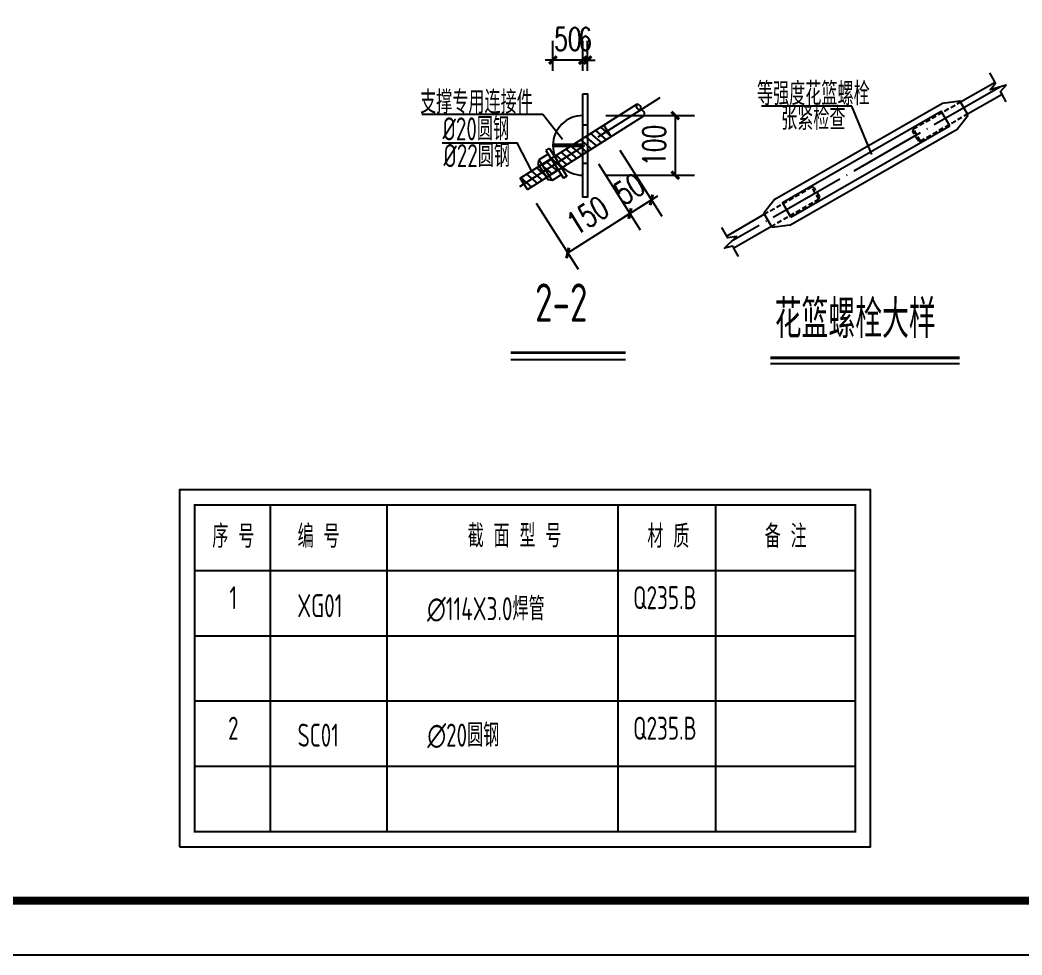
# Model space of a CAD drawing. Extents: x -33967 to 1773478, y -1022458 to -784650.
# Drawn here: x 960748 to 986875, y -1022458 to -998076 of the extents above; entities that cross this region are included whole.
import ezdxf
from ezdxf.enums import TextEntityAlignment as Align

# ---------------------------------------------------------------- set-up
doc = ezdxf.new("R2010")
doc.units = 0
doc.header["$LTSCALE"] = 1000
doc.header["$MEASUREMENT"] = 0
for name, pattern in [('DASHED', [0.75, 0.5, -0.25]), ('DOTE', [2.42, 2, -0.2, 0.02, -0.2]), ('HIDDEN2', [0.1875, 0.125, -0.0625])]:
    doc.linetypes.add(name, pattern=pattern)
for name, color, linetype in [('AXIS', 3, 'Continuous'), ('BOLT', 251, 'Continuous'), ('Boltx', 252, 'DASHED'), ('DOTE', 1, 'DOTE'), ('NUM', 7, 'Continuous'), ('PUB_TITLE', 4, 'Continuous'), ('PZ', 202, 'Continuous'), ('SC', 3, 'Continuous'), ('TEXT', 7, 'Continuous'), ('THIN', 7, 'Continuous'), ('XG', 6, 'Continuous')]:
    doc.layers.add(name, color=color, linetype=linetype)
doc.styles.add('_TCH_DIM_T3', font='SIMPLEX', dxfattribs={"width": 0.705882, "bigfont": 'GBCBIG'})
doc.styles.add('TSSD_Label', font='tssdeng.shx', dxfattribs={"width": 0.7, "bigfont": 'hztxt.shx'})
doc.dimstyles.new('TCH-200-1', dxfattribs={"dimtxt": 595, "dimasz": 200, "dimexe": 500, "dimexo": 600, "dimgap": 252.5, "dimtad": 1, "dimdec": 0, "dimzin": 0, "dimdsep": 46, "dimtxsty": '_TCH_DIM_T3', "dimblk": 'ARCHTICK', "dimcen": 0.09, "dimclrd": 3, "dimclre": 3, "dimclrt": 7, "dimazin": 2, "dimtfac": 1, "dimtdec": 0, "dimtix": 1, "dimtmove": 2, "dimatfit": 3, "dimfxl": 1, "dimtolj": 1, "dimtzin": 0, "dimarcsym": 0})

# ---------------------------------------------------------------- blocks, each defined once
blk = doc.blocks.new('_ArchTick')
at = {"color": 0, "linetype": 'ByBlock', "const_width": 0.4}
blk.add_lwpolyline([(-0.5, -0.5), (0.5, 0.5)], dxfattribs=at)
blk = doc.blocks.new('*D166')
at = {"layer": 'AXIS', "color": 3, "lineweight": -2, "transparency": 16777216}
for p, q in [((975830, -1001827), (976920, -1003544)), ((974208, -1002856), (975298, -1004574)), ((975030, -1004151), (976652, -1003122))]:
    blk.add_line(p, q, dxfattribs=at)
at = {"layer": 'Defpoints', "color": 0, "transparency": 16777216}
for p in [(975509, -1001320), (973886, -1002349), (976652, -1003122)]:
    blk.add_point(p, dxfattribs=at)
at = {"layer": 'AXIS', "color": 3, "lineweight": -2, "transparency": 16777216, "xscale": 200, "yscale": 200, "zscale": 200}
for p, rotation in [((976652, -1003122), 32.39712451300372), ((975030, -1004151), 212.3971245130037)]:
    blk.add_blockref('_ArchTick', p, dxfattribs=dict(at, rotation=rotation))
at = {"layer": 'AXIS', "color": 7, "transparency": 16777216, "insert": (975546, -1003172), "char_height": 595, "attachment_point": 5, "rotation": 32.3971, "style": '_TCH_DIM_T3'}
blk.add_mtext('\\A1;150', dxfattribs=at)
blk = doc.blocks.new('*D167')
at = {"layer": 'AXIS', "color": 3, "lineweight": -2, "transparency": 16777216}
for p, q in [((974644, -999399), (974644, -998621)), ((975422, -999399), (975422, -998621)), ((974644, -999121), (974444, -999121)), ((975422, -999121), (974644, -999121)), ((975422, -999121), (975622, -999121))]:
    blk.add_line(p, q, dxfattribs=at)
at = {"layer": 'Defpoints', "color": 0, "transparency": 16777216}
for p in [(974644, -999121), (974644, -999999), (975422, -999999)]:
    blk.add_point(p, dxfattribs=at)
at = {"layer": 'AXIS', "color": 3, "lineweight": -2, "transparency": 16777216, "xscale": 200, "yscale": 200, "zscale": 200}
blk.add_blockref('_ArchTick', (974644, -999121), dxfattribs=at)
at = {"layer": 'AXIS', "color": 3, "lineweight": -2, "transparency": 16777216, "xscale": 200, "yscale": 200, "zscale": 200, "rotation": 180}
blk.add_blockref('_ArchTick', (975422, -999121), dxfattribs=at)
at = {"layer": 'AXIS', "color": 7, "transparency": 16777216, "insert": (975033, -998571), "char_height": 595, "attachment_point": 5, "style": '_TCH_DIM_T3'}
blk.add_mtext('\\A1;50', dxfattribs=at)
blk = doc.blocks.new('*D168')
at = {"layer": 'AXIS', "color": 3, "lineweight": -2, "transparency": 16777216}
for p, q in [((976022, -1000567), (978334, -1000567)), ((977834, -1000567), (977834, -1002123)), ((976022, -1002123), (978334, -1002123))]:
    blk.add_line(p, q, dxfattribs=at)
at = {"layer": 'Defpoints', "color": 0, "transparency": 16777216}
for p in [(975422, -1000567), (975422, -1002123), (977834, -1002123)]:
    blk.add_point(p, dxfattribs=at)
at = {"layer": 'AXIS', "color": 3, "lineweight": -2, "transparency": 16777216, "xscale": 200, "yscale": 200, "zscale": 200}
for p, rotation in [((977834, -1000567), 90), ((977834, -1002123), 270)]:
    blk.add_blockref('_ArchTick', p, dxfattribs=dict(at, rotation=rotation))
at = {"layer": 'AXIS', "color": 7, "transparency": 16777216, "insert": (977284, -1001345), "char_height": 595, "attachment_point": 5, "rotation": 90, "style": '_TCH_DIM_T3'}
blk.add_mtext('\\A1;100', dxfattribs=at)
blk = doc.blocks.new('*D169')
at = {"layer": 'AXIS', "color": 3, "lineweight": -2, "transparency": 16777216}
for p, q in [((975422, -999399), (975422, -998621)), ((975545, -999399), (975545, -998621)), ((975422, -999121), (975222, -999121)), ((975545, -999121), (975422, -999121)), ((975545, -999121), (975745, -999121))]:
    blk.add_line(p, q, dxfattribs=at)
at = {"layer": 'Defpoints', "color": 0, "transparency": 16777216}
for p in [(975422, -999121), (975422, -999999), (975545, -999999)]:
    blk.add_point(p, dxfattribs=at)
at = {"layer": 'AXIS', "color": 3, "lineweight": -2, "transparency": 16777216, "xscale": 200, "yscale": 200, "zscale": 200}
blk.add_blockref('_ArchTick', (975422, -999121), dxfattribs=at)
at = {"layer": 'AXIS', "color": 3, "lineweight": -2, "transparency": 16777216, "xscale": 200, "yscale": 200, "zscale": 200, "rotation": 180}
blk.add_blockref('_ArchTick', (975545, -999121), dxfattribs=at)
at = {"layer": 'AXIS', "color": 7, "transparency": 16777216, "insert": (975484, -998571), "char_height": 595, "attachment_point": 5, "style": '_TCH_DIM_T3'}
blk.add_mtext('\\A1;6', dxfattribs=at)
blk = doc.blocks.new('*D170')
at = {"layer": 'AXIS', "color": 3, "lineweight": -2, "transparency": 16777216}
for p, q in [((976390, -1001472), (977480, -1003189)), ((975830, -1001827), (976920, -1003544)), ((977212, -1002767), (977381, -1002660)), ((976652, -1003122), (977212, -1002767)), ((976652, -1003122), (976483, -1003229))]:
    blk.add_line(p, q, dxfattribs=at)
at = {"layer": 'Defpoints', "color": 0, "transparency": 16777216}
for p in [(976068, -1000965), (975509, -1001320), (977212, -1002767)]:
    blk.add_point(p, dxfattribs=at)
at = {"layer": 'AXIS', "color": 3, "lineweight": -2, "transparency": 16777216, "xscale": 200, "yscale": 200, "zscale": 200}
for p, rotation in [((977212, -1002767), 212.3971245129642), ((976652, -1003122), 32.39712451296427)]:
    blk.add_blockref('_ArchTick', p, dxfattribs=dict(at, rotation=rotation))
at = {"layer": 'AXIS', "color": 7, "transparency": 16777216, "insert": (976637, -1002480), "char_height": 595, "attachment_point": 5, "rotation": 32.3971, "style": '_TCH_DIM_T3'}
blk.add_mtext('\\A1;50', dxfattribs=at)

msp = doc.modelspace()

# ---------------------------------------------------------------- linework, layer by layer
for p, q in [((975880.3, -1000873.6, 121.3), (976163.6, -1001115.1, 121.3)), ((975495.3, -1001117.9, 121.3), (975778.6, -1001359.4, 121.3)), ((975623.6, -1001036.5, 121.3), (975906.9, -1001278, 121.3)), ((975752, -1000955.1, 121.3), (976035.3, -1001196.5, 121.3)), ((974981.9, -1001443.7, 121.3), (975265.2, -1001685.2, 121.3)), ((975110.2, -1001362.3, 121.3), (975393.6, -1001603.7, 121.3)), ((975238.6, -1001280.8, 121.3), (975521.9, -1001522.3, 121.3)), ((975366.9, -1001199.4, 121.3), (975650.3, -1001440.8, 121.3)), ((974596.8, -1001688, 121.3), (974880.2, -1001929.5, 121.3)), ((974725.2, -1001606.6, 121.3), (975008.5, -1001848, 121.3)), ((974853.5, -1001525.1, 121.3), (975136.9, -1001766.6, 121.3)), ((974211.8, -1001932.4, 121.3), (974495.2, -1002173.8, 121.3)), ((974340.2, -1001850.9, 121.3), (974623.5, -1002092.4, 121.3)), ((974468.5, -1001769.5, 121.3), (974751.8, -1002010.9, 121.3)), ((973805.6, -1002190.1, 121.3), (974088.9, -1002431.6, 121.3)), ((973955.1, -1002095.2, 121.3), (974238.5, -1002336.7, 121.3)), ((974083.5, -1002013.8, 121.3), (974366.8, -1002255.3, 121.3))]:
    msp.add_line(p, q)
at = {"layer": 'AXIS'}
for p, q in [((982439.3, -1000326.1, 60.6), (980083.6, -1000326.1, 60.6)), ((982960.1, -1001582.9, 60.6), (982439.3, -1000326.1, 60.6)), ((971226.4, -1000532.1, 121.3), (974380.7, -1000532.1, 121.3)), ((974380.7, -1000532.1, 121.3), (974892.3, -1001183, 121.3)), ((967271.3, -1010725.6, 121.3), (967271.3, -1019239.7, 121.3)), ((970314.2, -1010725.6, 121.3), (970314.2, -1019239.7, 121.3)), ((976334.7, -1010725.6, 121.3), (976334.7, -1019239.7, 121.3)), ((978884.2, -1010725.6, 121.3), (978884.2, -1019239.7, 121.3)), ((965302.2, -1012428.4, 121.3), (982529, -1012428.4, 121.3)), ((965302.2, -1012428.4, 121.3), (982529, -1012428.4, 121.3)), ((965302.2, -1014131.3, 121.3), (982529, -1014131.3, 121.3)), ((965302.2, -1014131.3, 121.3), (982529, -1014131.3, 121.3)), ((965302.2, -1015834.1, 121.3), (982529, -1015834.1, 121.3)), ((965302.2, -1015834.1, 121.3), (982529, -1015834.1, 121.3)), ((965302.2, -1015834.1, 121.3), (982529, -1015834.1, 121.3)), ((965302.2, -1017536.9, 121.3), (982529, -1017536.9, 121.3))]:
    msp.add_line(p, q, dxfattribs=at)
at = {"layer": 'AXIS', "elevation": 121.3}
msp.add_lwpolyline([(971751.4, -1001278.6), (973703.4, -1001278.6), (974083.5, -1002013.8)], dxfattribs=at)
msp.add_lwpolyline([(964902.2, -1019639.7), (982929, -1019639.7), (982929, -1010325.6), (964902.2, -1010325.6)], close=True, dxfattribs=at)
at = {"layer": 'AXIS', "const_width": 50, "elevation": 121.3}
msp.add_lwpolyline([(965302.2, -1019239.7), (982529, -1019239.7), (982529, -1010725.6), (965302.2, -1010725.6)], close=True, dxfattribs=at)
at = {"layer": 'BOLT'}
for p, q in [((974550.5, -1001422.6, 121.3), (974460.4, -1001479.8, 121.3)), ((974550.5, -1001422.6, 121.3), (975007.8, -1002143.4, 121.3)), ((974517.5, -1001569.9, 121.3), (974277.3, -1001722.3, 121.3)), ((974603.3, -1001705, 121.3), (974363, -1001857.5, 121.3)), ((974460.4, -1001479.8, 121.3), (974917.7, -1002200.5, 121.3)), ((974277.3, -1001722.3, 121.3), (974254, -1001826.4, 121.3)), ((974254, -1001826.4, 121.3), (974516.2, -1002239.6, 121.3)), ((974277.3, -1001722.3, 121.3), (974620.3, -1002262.9, 121.3)), ((974774.8, -1001975.3, 121.3), (974534.5, -1002127.8, 121.3)), ((974860.6, -1002110.4, 121.3), (974620.3, -1002262.9, 121.3)), ((975007.8, -1002143.4, 121.3), (974917.7, -1002200.5, 121.3)), ((974620.3, -1002262.9, 121.3), (974516.2, -1002239.6, 121.3))]:
    msp.add_line(p, q, dxfattribs=at)
at = {"layer": 'Boltx'}
msp.add_line((976163.6, -1001115.1, 121.3), (975973.1, -1000814.8, 121.3), dxfattribs=at)
at = {"layer": 'DOTE'}
for p, q in [((986318.3, -999815.4, 60.6), (979294.8, -1003851.8, 60.6)), ((973783.5, -1002414.7, 121.3), (977438.6, -1000095.4, 121.3))]:
    msp.add_line(p, q, dxfattribs=at)
at = {"layer": 'NUM', "const_width": 75}
for points, elevation in [([(973543.3, -1006750.7), (976536.8, -1006750.7)], 181.9), ([(980316.2, -1006883.5), (985248.9, -1006883.5)], 60.6)]:
    msp.add_lwpolyline(points, dxfattribs=dict(at, elevation=elevation))
at = {"layer": 'PUB_TITLE'}
msp.add_lwpolyline([(882823.6, -1022458.4), (1001623.6, -1022458.4), (1001623.6, -938458.4), (882823.6, -938458.4)], close=True, dxfattribs=at)
at = {"layer": 'PUB_TITLE', "const_width": 212.1}
msp.add_lwpolyline([(885643.9, -1021044.2), (885643.9, -939872.6), (999623.6, -939872.6), (999623.6, -1021044.2)], close=True, dxfattribs=at)
at = {"layer": 'PZ', "elevation": 121.3}
for points in [[(975422.4, -999999.4), (975544.7, -999999.4), (975544.7, -1002691), (975422.4, -1002691)], [(975422.4, -1000811.2), (975544.7, -1000811.2), (975544.7, -1001819.2), (975422.4, -1001819.2)], [(975422.4, -1001322.2), (974644.3, -1001322.2), (974644.3, -1001368.2), (975422.4, -1001368.2)]]:
    msp.add_lwpolyline(points, close=True, dxfattribs=at)
at = {"layer": 'PZ'}
msp.add_arc((975422.4, -1001345.2, 121.3), 778.1, 90, 270, dxfattribs=at)
at = {"layer": 'SC'}
for p, q in [((985274.5, -1000209.8, 60.6), (986173.5, -999694.8, 60.6)), ((985456, -1000525.9, 60.6), (986354.4, -1000011.3, 60.6)), ((973791.2, -1002199.3, 121.3), (976833.6, -1000268.7, 121.3)), ((973981.7, -1002499.6, 121.3), (977015.7, -1000574.4, 121.3)), ((973981.7, -1002499.6, 121.3), (973791.2, -1002199.3, 121.3)), ((980163.9, -1003142.2, 60.6), (979177, -1003709.3, 60.6)), ((980345.1, -1003458.4, 60.6), (979358.9, -1004025.2, 60.6))]:
    msp.add_line(p, q, dxfattribs=at)
at = {"layer": 'SC', "linetype": 'HIDDEN2'}
for p, q in [((984044.2, -1000914.6, 60.6), (985274.9, -1000209.6, 60.6)), ((984225.4, -1001230.9, 60.6), (985456, -1000525.9, 60.6)), ((984024.8, -1000984, 60.6), (984043.6, -1000914.9, 60.6)), ((984224.7, -1001231.2, 60.6), (984043.6, -1000914.9, 60.6)), ((984155.6, -1001212.4, 60.6), (984024.8, -1000984, 60.6)), ((984155.6, -1001212.4, 60.6), (984224.7, -1001231.2, 60.6)), ((981393.2, -1002435.6, 60.6), (980163.5, -1003142.4, 60.6)), ((981575.4, -1002751.3, 60.6), (981393.8, -1002435.3, 60.6)), ((981462.9, -1002454, 60.6), (981393.8, -1002435.3, 60.6)), ((981594.1, -1002682.2, 60.6), (981462.9, -1002454, 60.6)), ((981574.8, -1002751.7, 60.6), (980345.1, -1003458.4, 60.6)), ((981594.1, -1002682.2, 60.6), (981575.4, -1002751.3, 60.6))]:
    msp.add_line(p, q, dxfattribs=at)
at = {"layer": 'SC', "elevation": 60.6}
for points in [[(986465.8, -1000206.1), (986340.2, -999986.3), (986311.7, -999936.5), (986461.3, -999773.2), (986045.9, -999895.6), (986187.7, -999719.7), (986159.2, -999669.8), (986033.6, -999450.1)], [(979485.2, -1004244.5), (979358.9, -1004025.2), (979330.3, -1003975.4), (979113.8, -1004022.2), (979429.1, -1003725.4), (979205.6, -1003759), (979177, -1003709.2), (979050.7, -1003489.9)]]:
    msp.add_lwpolyline(points, dxfattribs=at)
at = {"layer": 'SC'}
for centre, start, end in [((976917.3, -1000322.4, 121.3), 147.30699, 274.25421), ((976838.1, -1000372.7, 121.3), 330.54004, 97.48726), ((976932, -1000520.7, 121.3), 327.30699, 94.25421)]:
    msp.add_arc(centre, 99.4, start, end, dxfattribs=at)
at = {"layer": 'THIN'}
for points, elevation in [([(973543.3, -1006930.7), (976536.8, -1006930.7)], 181.9), ([(980316.2, -1007033.5), (985248.9, -1007033.5)], 60.6)]:
    msp.add_lwpolyline(points, dxfattribs=dict(at, elevation=elevation))
at = {"layer": 'XG'}
for p, q in [((980433.8, -1002750.1, 60.6), (984800.5, -1000244.7, 60.6)), ((984800.5, -1000244.7, 60.6), (985258.2, -1000180.2, 60.6)), ((985473.6, -1000556, 60.6), (985258.2, -1000180.2, 60.6)), ((980628.7, -1002831.2, 60.6), (984772, -1000453.9, 60.6)), ((984991.7, -1000837.2, 60.6), (984772, -1000453.9, 60.6)), ((985186.6, -1000918.4, 60.6), (985473.6, -1000556, 60.6)), ((980819.9, -1003423.7, 60.6), (985186.6, -1000918.4, 60.6)), ((980848.4, -1003214.5, 60.6), (984991.7, -1000837.2, 60.6)), ((984972.5, -1000803.7, 60.6), (984972.6, -1000803.6, 60.6)), ((980433.8, -1002750.1, 60.6), (980146.8, -1003112.4, 60.6)), ((980848.4, -1003214.5, 60.6), (980628.7, -1002831.2, 60.6)), ((980845.9, -1003210.2, 60.6), (980630.5, -1002834.4, 60.6)), ((980362.2, -1003488.2, 60.6), (980146.8, -1003112.4, 60.6)), ((980819.9, -1003423.7, 60.6), (980362.2, -1003488.2, 60.6))]:
    msp.add_line(p, q, dxfattribs=at)

# ---------------------------------------------------------------- texts
at = {"layer": 'TEXT', "style": 'TSSD_Label', "width": 0.7}
msp.add_text('支撑专用连接件', height=600, dxfattribs=at).set_placement((972649.2, -1000187.5, 60.6), align=Align.MIDDLE)
for s, p in [('等强度花篮螺栓', (981434.6, -999996.8, 60.6)), ('张紧检查', (981434.6, -1000644.3, 60.6))]:
    msp.add_text(s, height=600, dxfattribs=at).set_placement(p, align=Align.MIDDLE_CENTER)
for s, p in [('%%C20圆钢', (973500.8, -1001213.8, 60.6)), ('%%C22圆钢', (973523.7, -1001912.4, 60.6))]:
    msp.add_text(s, height=600, dxfattribs=at).set_placement(p, align=Align.RIGHT)
for s, p in [('2-2', (974177, -1006244.7, 181.9)), ('花篮螺栓大样', (980427, -1006673.5, 60.6))]:
    msp.add_text(s, height=1000, dxfattribs=at).set_placement(p, align=Align.BOTTOM_LEFT)
for s, p in [('序 号', (966308.7, -1012019.7, 121.3)), ('编 号', (968532.9, -1012019.7, 121.3)), ('截 面 型 号', (973642.6, -1012007.2, 121.3)), ('材 质', (977653.2, -1012019.7, 121.3)), ('备 注', (980713.8, -1012019.7, 121.3)), ('1', (966308.7, -1013620.1, 121.3)), ('Q235.B', (977563.9, -1013620.1, 121.3)), ('2', (966308.7, -1017025.7, 121.3)), ('Q235.B', (977563.9, -1017025.7, 121.3))]:
    msp.add_text(s, height=600, dxfattribs=at).set_placement(p, align=Align.BOTTOM_CENTER)
for s, p in [('XG01', (967976.6, -1013649.9, 121.3)), ('∅114X3.0焊管', (971363.2, -1013728.8, 121.3)), ('SC01', (967984.9, -1017026.3, 121.3)), ('∅20圆钢', (971369.7, -1017025.7, 121.3))]:
    msp.add_text(s, height=600, dxfattribs=at).set_placement(p)

# ---------------------------------------------------------------- dimensions: what is measured, and where the dimension line sits
at = {"layer": 'AXIS'}
for base, p1, p2, text, picture, middle in [((974644.3, -999121.2, 60.6), (975422.4, -999999.4, 60.6), (974644.3, -999999.4, 60.6), '50', '*D167', (975033.3, -998571.2, 60.6)), ((975422.4, -999121.2, 60.6), (975544.7, -999999.4, 60.6), (975422.4, -999999.4, 60.6), '6', '*D169', (975483.5, -998571.2, 60.6))]:
    dim = msp.add_linear_dim(base=base, p1=p1, p2=p2, text=text, dimstyle='TCH-200-1', dxfattribs=at)
    dim.commit()
    dim.dimension.update_dxf_attribs({"geometry": picture, "text_midpoint": middle})
dim = msp.add_linear_dim(base=(977834.3, -1002123.3, 60.6), p1=(975422.4, -1000567.1, 60.6), p2=(975422.4, -1002123.3, 60.6), angle=90, text='100', dimstyle='TCH-200-1', dxfattribs=at)
dim.commit()
dim.dimension.update_dxf_attribs({"geometry": '*D168', "text_midpoint": (977284.3, -1001345.2, 60.6)})
for p1, p2, text, picture, middle in [((975508.6, -1001320.1, 60.6), (976068.4, -1000964.9, 60.6), '50', '*D170', (976637.2, -1002480, 60.6)), ((973886.5, -1002349.4, 60.6), (975508.6, -1001320.1, 60.6), '150', '*D166', (975546.3, -1003172.3, 60.6))]:
    dim = msp.add_aligned_dim(p1=p1, p2=p2, distance=-2134.1, text=text, dimstyle='TCH-200-1', dxfattribs=at)
    dim.commit()
    dim.dimension.update_dxf_attribs({"geometry": picture, "text_midpoint": middle})

doc.saveas('drawing.dxf')
